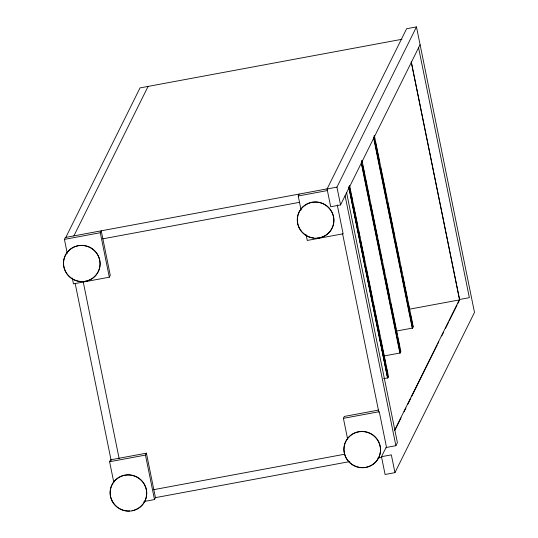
<?xml version="1.0" encoding="UTF-8"?>
<svg xmlns="http://www.w3.org/2000/svg" width="538" height="538" viewBox="0 0 538 538"><rect width="100%" height="100%" fill="white"/><g stroke="black" fill="none" stroke-linecap="round" stroke-linejoin="round"><path stroke-width="0.81" d="M67.27 253.385L64.425 239.383L65.374 237.473L327.723 188.771M65.824 237.392L140.021 87.909L401.926 39.294M73.888 235.893L148.091 86.416M109.322 277.198L100.283 232.725L101.231 230.815L110.27 275.288L109.322 277.198L73.464 283.856L72.294 278.085M113.794 482.33L109.611 461.738L110.559 459.829L146.417 453.178L155.448 497.65L154.507 499.553L143.908 501.524M154.507 499.553L145.468 455.081L146.417 453.178M131.998 510.844L132.072 510.696A18.353 18.036 26.4 0 0 144.843 485.088A18.353 18.036 26.4 0 0 116.363 479.17A18.353 18.036 26.4 0 0 118.34 507.838M301.072 209.981L298.227 195.98L299.175 194.07M420.097 44.688L340.554 204.924L330.695 206.76L327.077 188.966L406.62 28.729L416.479 26.9L474.496 312.41L394.953 472.646L385.094 474.476L381.476 456.688L385.961 447.663M340.554 204.924L336.936 187.137L416.479 26.9M347.595 438.927L343.412 418.335L344.36 416.432L378.584 410.077M349.727 186.289L388.476 376.526L387.703 377.911L348.873 186.834M384.233 355.941L400.158 352.982L400.844 351.61L362.013 160.532M396.6 331.025L412.525 328.072L413.211 326.694L374.381 135.623M394.549 430.36L459.526 299.458M395.114 429.849L401.079 417.831M404.058 411.819L405.928 408.066M407.791 404.307L410.776 398.302M411.516 396.795L437.246 344.966M437.993 343.466L438.739 341.966M441.725 335.954L443.588 332.202M445.451 328.442L448.436 322.437M449.176 320.93L457.011 305.16M457.757 303.654L459.62 299.901M386.022 447.529L395.887 445.699L397.4 442.646L346.613 192.718M327.077 188.966L336.936 187.137M64.425 239.383L100.283 232.725M298.227 195.98L327.568 190.533M102.711 238.852L299.679 202.288M409.364 309.202L459.634 299.868L411.341 62.206M413.211 326.694L412.256 328.119L373.601 137.869M388.476 376.526L387.521 377.945L348.866 187.695M383.581 378.678L387.79 377.898L348.967 186.821M109.611 461.738L145.468 455.081M343.412 418.335L379.27 411.684L386.634 447.919M153.68 489.667L344.878 454.18M155.307 497.677L349.801 461.57M381.476 456.688L391.341 454.859L394.953 472.646M377.71 458.12L381.785 457.361M418.584 47.741L469.365 297.669L459.506 299.505L411.227 61.904M374.112 135.67L374.448 137.318M375.282 141.433L379.303 161.205M380.642 167.789L381.98 174.379M382.316 176.027L385.659 192.496M385.995 194.144L386.829 198.266M387.669 202.382L389.512 211.441M389.842 213.088L392.686 227.09M393.022 228.737L394.361 235.328M395.201 239.444L397.037 248.502M397.374 250.15L399.721 261.683M400.554 265.799L401.893 272.389M402.733 276.505L404.569 285.564M404.906 287.211L407.246 298.745M408.086 302.86L409.425 309.451M410.259 313.567L412.774 325.92M373.702 136.995L412.525 328.072M361.744 160.586L362.081 162.234M362.915 166.35L364.757 175.408M365.094 177.056L366.936 186.114M367.266 187.762L369.613 199.295M370.447 203.411L372.289 212.47M372.626 214.117L374.461 223.176M374.798 224.823L375.47 228.119M375.806 229.766L377.145 236.357M377.979 240.473L379.821 249.531M380.158 251.179L381.993 260.237M383.332 266.828L384.67 273.418M385.511 277.534L389.525 297.299M390.864 303.889L392.202 310.48M392.538 312.127L395.887 328.597M396.224 330.245L397.057 334.367M397.891 338.483L399.734 347.541M400.07 349.189L400.406 350.837M361.334 161.904L400.158 352.982M361.233 162.779L399.889 353.036M349.377 185.496L349.713 187.143M350.05 188.791L350.715 192.086M351.052 193.734L352.39 200.324M353.231 204.44L355.067 213.499M355.403 215.146L357.245 224.205M358.584 230.795L359.922 237.386M360.756 241.501L364.777 261.266M366.116 267.857L367.454 274.447M367.79 276.095L371.133 292.564M371.469 294.212L372.303 298.328M373.143 302.45L374.986 311.509M375.316 313.156L378.16 327.158M378.496 328.805L379.835 335.389M380.675 339.512L382.511 348.57M382.848 350.218L385.195 361.744M386.028 365.867L387.367 372.457M345.1 195.771L395.887 445.699M337.265 204.971L343.123 233.795L307.265 240.452L306.095 234.689M342.592 233.774L378.839 412.182M83.202 281.724L119.127 458.531M75.192 283.506L111.171 460.575M129.705 510.979A18.353 18.036 26.4 0 1 119.006 508.269M301.912 231.811A18.353 18.036 26.4 0 1 306.794 204.07A18.353 18.036 26.4 0 1 333.177 215.166A18.353 18.036 26.4 0 1 316.875 238.105M313.694 237.998A18.353 18.036 26.4 0 1 302.45 232.396M345.537 456.614A18.353 18.036 26.4 0 1 358.907 431.671A18.353 18.036 26.4 0 1 380.527 450.636A18.353 18.036 26.4 0 1 357.185 466.823M356.425 466.58A18.353 18.036 26.4 0 1 345.88 457.327M112.005 500.878A18.353 18.036 26.4 0 0 143.619 503.279A18.353 18.036 26.4 0 0 129.537 475.014A18.353 18.036 26.4 0 0 112.005 500.878M65.448 271.253A18.353 18.036 26.4 0 0 97.062 273.66A18.353 18.036 26.4 0 0 82.98 245.389A18.353 18.036 26.4 0 0 65.448 271.253M65.374 271.401A18.353 18.036 26.4 0 0 96.988 273.808A18.353 18.036 26.4 0 0 82.906 245.536A18.353 18.036 26.4 0 0 65.374 271.401M299.175 227.998A18.353 18.036 26.4 0 0 330.789 230.405A18.353 18.036 26.4 0 0 316.707 202.14A18.353 18.036 26.4 0 0 299.175 227.998M345.806 457.475A18.353 18.036 26.4 0 0 377.42 459.882A18.353 18.036 26.4 0 0 363.338 431.61A18.353 18.036 26.4 0 0 345.806 457.475"/></g></svg>
